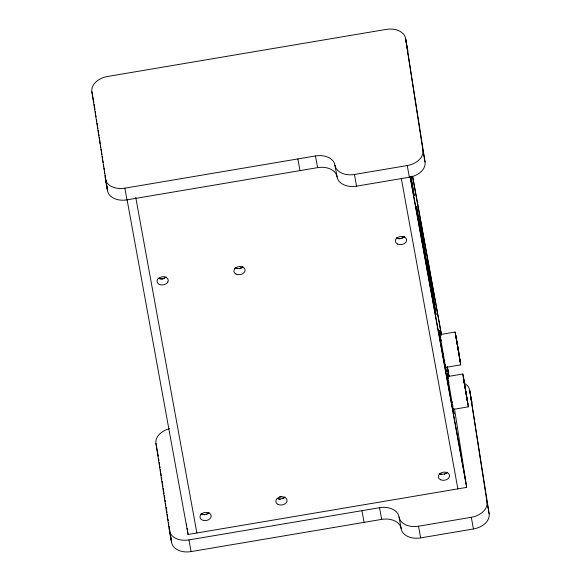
<?xml version="1.0" encoding="UTF-8"?>
<svg xmlns="http://www.w3.org/2000/svg" width="581" height="581" viewBox="0 0 581 581"><rect width="100%" height="100%" fill="white"/><g stroke="black" fill="none" stroke-linecap="round" stroke-linejoin="round"><path stroke-width="0.87" d="M162.506 279.308L165.527 277.398M240.004 268.691L242.27 267.253M401.369 238.588L404.398 236.678M206.219 514.592L208.485 513.161M282.751 498.701L284.269 497.743M444.327 474.35L447.355 472.44M240.687 268.117L241.899 267.449M105.364 178.919A17.844 12.375 -10.3 0 0 124.85 188.171L315.461 155.955A17.844 12.375 -10.3 0 1 334.946 165.215A17.844 12.375 -10.3 0 0 354.439 174.467L407.223 165.549A17.844 12.375 -10.3 0 0 422.924 150.348L405.632 38.658A17.844 12.375 -10.3 0 0 386.14 29.406L107.565 76.481A17.844 12.375 -10.3 0 0 91.863 91.689L107.492 190.597A17.844 12.375 -10.3 0 0 126.978 199.857L317.589 167.64A17.844 12.375 -10.3 0 1 337.074 176.893A17.844 12.375 -10.3 0 0 356.567 186.152L409.351 177.227A17.844 12.375 -10.3 0 0 425.052 162.026L405.632 38.658M439.933 334.612L455.148 332.041L458.896 352.979M445.474 367.453L460.689 364.883L459.331 355.964M446.68 376.735L462.788 374.011L463.217 375.914L468.351 406.838L453.136 409.409M127.116 199.849L188.084 534.476L466.666 487.394L454.516 408.893M169.369 428.72A17.844 12.375 -10.3 0 0 155.948 443.426L169.456 530.656A17.844 12.375 -10.3 0 0 188.941 539.916L379.553 507.7A17.844 12.375 -10.3 0 1 399.038 516.959A17.844 12.375 -10.3 0 0 418.523 526.212L471.307 517.293A17.844 12.375 -10.3 0 0 487.009 502.086L469.724 390.403A17.844 12.375 -10.3 0 0 463.82 382.923M169.456 530.656L171.584 542.342A17.844 12.375 -10.3 0 0 191.069 551.594L381.681 519.385A17.844 12.375 -10.3 0 1 401.166 528.637A17.844 12.375 -10.3 0 0 420.651 537.89L473.435 528.971A17.844 12.375 -10.3 0 0 489.137 513.771L469.724 390.403M396.213 238.065L399.735 238.871M234.847 268.161L237.484 268.763M158.983 278.502L161.62 279.112M439.171 473.82L441.814 474.423M278.604 499.05L280.362 499.457M201.055 514.062L204.577 514.868M158.054 278.081L158.257 278.219A5.665 4.082 -8.8 0 0 166.151 276.883M468.351 406.838L462.788 374.011M460.689 364.883L455.148 332.041M447.842 376.749L447.065 373.096L453.993 414.144L453.224 408.378M440.187 334.743L439.309 330.495L446.23 371.549L445.663 367.112M447.951 377.338L448.191 378.645M405.785 39.675L407.92 51.36M469.876 391.42L472.004 403.105M422.924 150.348L425.052 162.026M487.009 502.086L489.137 513.771M412.677 176.566L441.604 335.324M447.29 366.538L449.077 376.35M412.532 176.217L441.407 334.707M447.247 366.756L449.113 376.975M448.837 376.401L447.573 368.543M440.434 336.05L440.696 337.496M410.636 176.304L414.151 195.608L411.159 176.246M410.273 176.987L465.722 481.279M410.084 176.856L466.666 487.394M407.223 165.549L409.351 177.227M471.307 517.293L473.435 528.971M401.289 178.345L457.872 488.882M354.439 174.467L356.567 186.152M418.523 526.212L420.651 537.89M334.946 165.215L337.074 176.893M399.038 516.959L401.166 528.637M315.461 155.955L317.589 167.64M379.553 507.7L381.681 519.385M297.864 158.933L299.992 170.618M361.956 510.677L364.084 522.355M135.751 197.467L196.879 532.988M124.85 188.171L126.978 199.857M188.941 539.916L191.069 551.594M91.863 91.689L93.846 102.721M155.948 443.426L158.235 456.129L158.076 455.112M105.059 176.951L107.187 188.636M169.151 528.695L171.279 540.381M448.597 380.867L448.888 382.509M441.132 339.907L441.284 340.771M443.448 353.379L443.615 354.381M459.542 356.916L455.707 335.31L460.123 361.614L459.738 358.521M452.171 401.798L452.323 402.713M444.559 360.111L444.705 361.004M452.737 405.313L452.868 406.126M445.228 364.316L445.351 365.064M186.45 523.895L186.726 525.682M187.14 528.361L188.084 534.476M158.657 458.823L158.933 460.61M159.209 462.403L159.484 464.197M159.76 465.991L160.044 467.785M160.32 469.571L160.596 471.365M160.872 473.159L161.293 475.846M161.569 477.64L161.845 479.434M162.121 481.228L162.397 483.022M162.68 484.808L162.956 486.602M163.232 488.396L163.508 490.19M163.784 491.984L164.067 493.77M164.343 495.564L164.757 498.251M165.033 500.045L165.316 501.839M165.592 503.633L165.868 505.426M166.144 507.22L166.42 509.007M166.703 510.801L166.979 512.595M167.255 514.388L167.669 517.075M167.953 518.869L168.229 520.663M168.505 522.45L168.78 524.244M169.056 526.037L169.34 527.831M169.616 529.625L169.892 531.419M170.168 533.205L171.584 542.342M94.144 104.391L94.427 106.178M94.703 107.972L94.979 109.765M95.255 111.559L95.531 113.353M95.814 115.147L96.09 116.934M96.504 119.628L96.78 121.414M97.063 123.208L97.339 125.002M97.615 126.796L97.891 128.59M98.167 130.376L98.45 132.17M98.726 133.964L99.002 135.758M99.278 137.552L100.252 143.827M100.528 145.613L100.803 147.407M101.087 149.201L101.363 150.995M101.639 152.788L101.915 154.575M102.191 156.369L102.612 159.056M102.888 160.85L103.164 162.644M103.44 164.438L103.723 166.231M103.999 168.025L104.275 169.812M104.551 171.606L104.827 173.399M105.11 175.193L105.386 176.987M105.8 179.674L107.492 190.597M242.916 266.621A5.607 4.038 -8.8 0 1 235.058 267.979M209.095 512.558A5.665 4.082 -8.8 0 1 201.2 513.894M404.507 236.598A5.665 4.082 -8.8 0 1 396.605 237.934M284.966 496.973A5.665 4.082 -8.8 0 1 277.072 498.309M447.443 472.273A5.665 4.082 -8.8 0 1 439.548 473.609M407.361 48.768A17.844 12.375 -10.3 0 1 407.76 50.344M470.763 399.016A17.844 12.375 -10.3 0 1 471.852 402.081M281.821 496.406A4.459 3.217 -8.8 0 1 279.548 496.791M419.155 218.245L428.103 271.167L419.17 218.238M427.071 261.69L436.019 314.611L431.988 288.597L427.071 261.69M463.355 377.265L467.778 403.584L463.355 377.265M416.621 206.8L422.096 239.234L416.621 206.8M167.836 282.01L167.103 282.998A5.665 4.082 -8.8 0 1 159.201 284.334L158.163 283.651A5.665 4.082 -8.8 0 1 161.903 276.803A5.665 4.082 -8.8 0 1 167.836 282.01M201.106 514.323L200.372 515.311A5.665 4.082 -8.8 0 0 206.306 520.518A5.665 4.082 -8.8 0 0 210.046 513.669L209.007 512.987A5.665 4.082 -8.8 0 0 201.106 514.323M397.549 244.049A5.665 4.082 -8.8 0 0 406.569 240.665A5.665 4.082 -8.8 0 0 398.827 236.903A5.665 4.082 -8.8 0 0 397.549 244.049M236.053 274.101A5.665 4.082 -8.8 0 0 245.066 270.724A5.665 4.082 -8.8 0 0 237.331 266.962A5.665 4.082 -8.8 0 0 236.053 274.101M440.492 479.724A5.665 4.082 -8.8 0 0 449.512 476.347A5.665 4.082 -8.8 0 0 441.771 472.578A5.665 4.082 -8.8 0 0 440.492 479.724M278.016 504.424A5.665 4.082 -8.8 0 0 287.036 501.04A5.665 4.082 -8.8 0 0 279.294 497.278A5.665 4.082 -8.8 0 0 278.016 504.424"/></g></svg>
